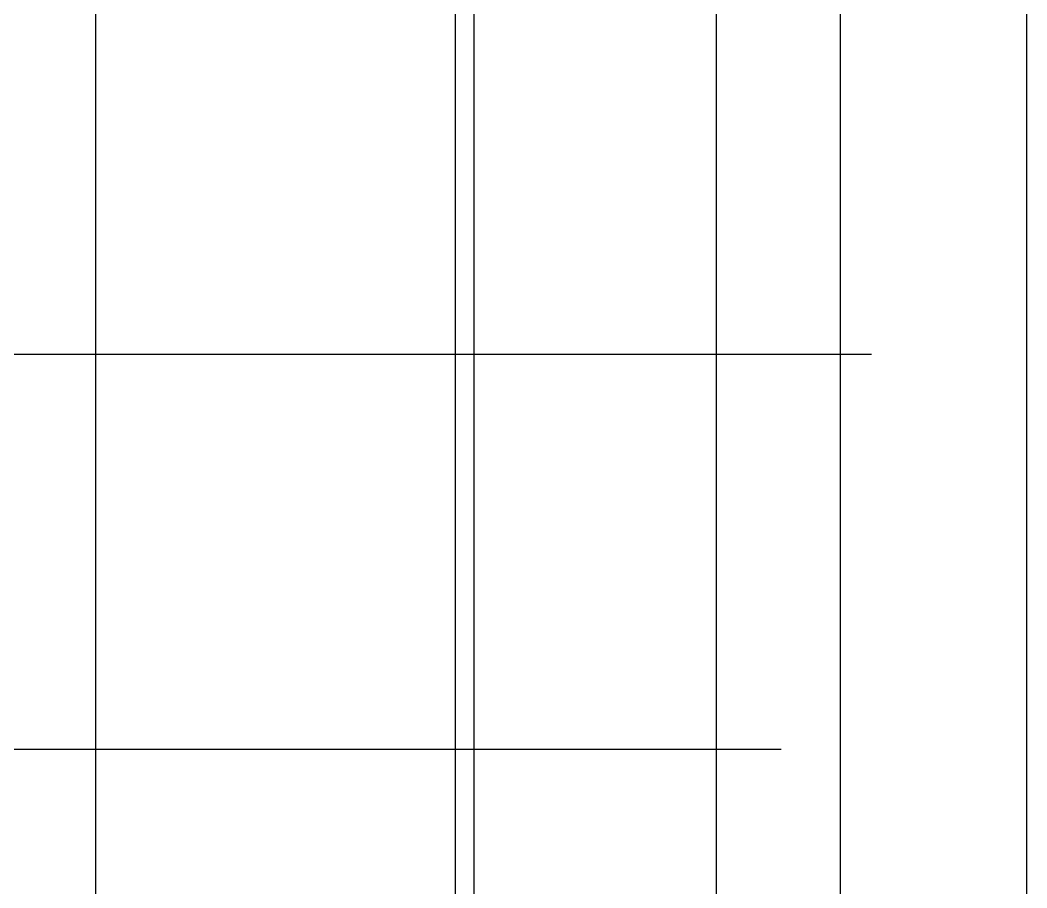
# Model space of a CAD drawing. Header units: metres. Extents: x 282048 to 286905, y 378 to 5723.
# Drawn here: x 283919 to 284568, y 3300 to 3859 of the extents above; entities that cross this region are included whole.
import ezdxf

# ---------------------------------------------------------------- set-up
doc = ezdxf.new("R2010")
doc.units = ezdxf.units.M
for name, color, linetype in [('10', 8, 'Continuous'), ('6', 1, 'Continuous'), ('7', 7, 'Continuous'), ('灰色', 8, 'Continuous')]:
    doc.layers.add(name, color=color, linetype=linetype)
doc.dimstyles.get("Standard").update_dxf_attribs({"dimtxt": 2.5, "dimasz": 2.5, "dimexe": 1.25, "dimexo": 0.625, "dimtad": 1, "dimcen": 2.5, "dimazin": 3, "dimtfac": 1, "dimtmove": 0, "dimatfit": 3})

msp = doc.modelspace()

# ---------------------------------------------------------------- linework, layer by layer
at = {"layer": '10'}
for p, q in [((284367.57, 2162.06), (284367.57, 4002.06)), ((284447.57, 2162.06), (284447.57, 3988.94))]:
    msp.add_line(p, q, dxfattribs=at)
at = {"layer": '6'}
for p, q in [((284567.57, 1282.06), (284567.57, 4802.06)), ((284199.57, 1762.06), (284199.57, 4402.06)), ((284211.57, 1987.4), (284211.57, 4176.98))]:
    msp.add_line(p, q, dxfattribs=at)
at = {"layer": '灰色'}
msp.add_line((283967.73, 5249.3), (283967.73, 1762.06), dxfattribs=at)

# ---------------------------------------------------------------- leaders
at = {"layer": '7'}
for points in [[(284467.44, 3643.34), (282047.73, 3643.34)], [(284409.36, 3388.95), (282047.73, 3388.95)]]:
    msp.add_leader(points, dimstyle='Standard', dxfattribs=at)

doc.saveas('drawing.dxf')
